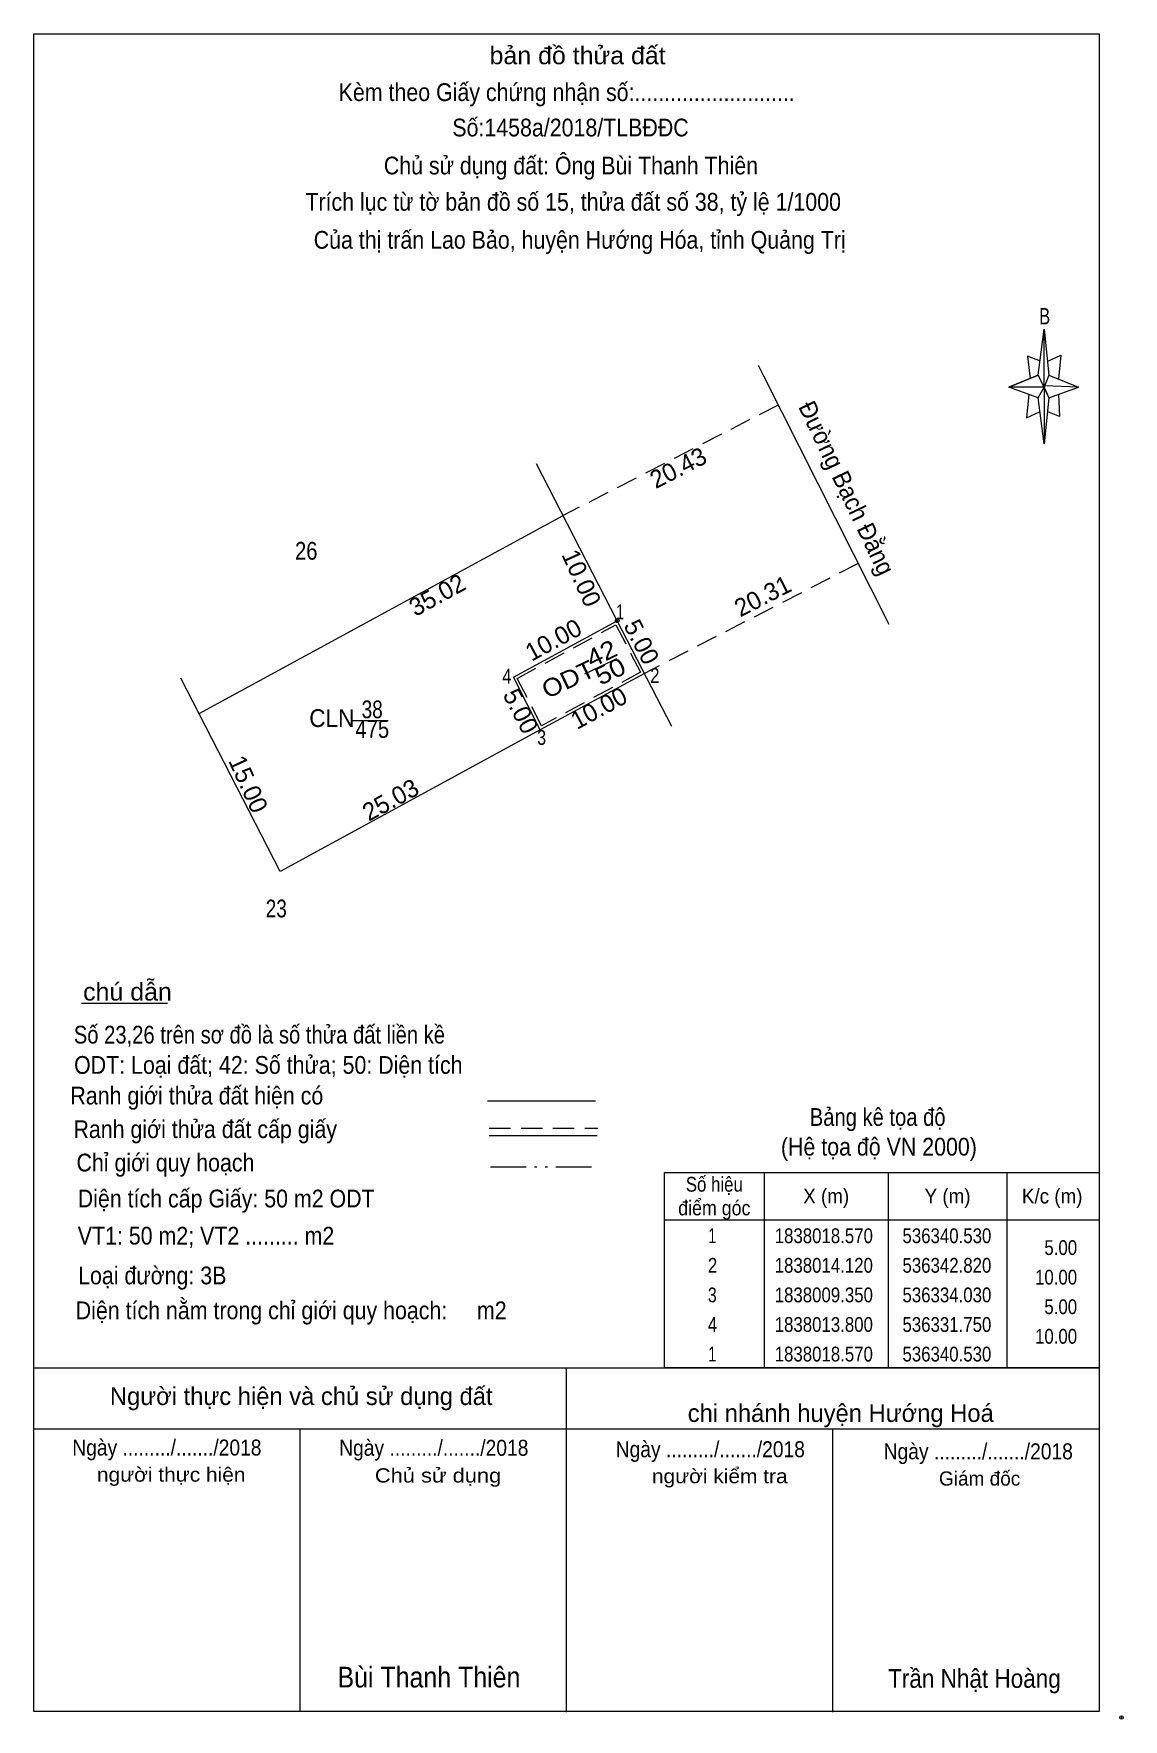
# Model space of a CAD drawing. Header units: metres. Extents: x 536291 to 536383, y 1837926 to 1838068.
import ezdxf
from ezdxf.enums import TextEntityAlignment as Align

# ---------------------------------------------------------------- set-up
doc = ezdxf.new("R2010")
doc.units = ezdxf.units.M
doc.header["$LTSCALE"] = 0.6
doc.header["$PDMODE"] = 32
doc.header["$PDSIZE"] = 0.3
doc.linetypes.add('DASH_DOUBLE_DOT', pattern=[9.2, 5, -1.2, 0.3, -1.2, 0.3, -1.2])
doc.linetypes.add('MEDIUM_DASHED', pattern=[4.5, 3, -1.5])
for name, color, linetype, lineweight in [('1', 7, 'MEDIUM_DASHED', 13), ('12', 7, 'Continuous', 13), ('17', 7, 'Continuous', 13), ('4', 7, 'Continuous', 13), ('5', 7, 'Continuous', 13), ('6', 7, 'Continuous', 13), ('63', 7, 'Continuous', 13)]:
    doc.layers.add(name, color=color, linetype=linetype, lineweight=lineweight)

msp = doc.modelspace()

# ---------------------------------------------------------------- linework, layer by layer
at = {"layer": '1'}
msp.add_lwpolyline([(536340.42, 1838018.23), (536342.49, 1838014.22), (536334.14, 1838009.69), (536332.08, 1838013.7)], close=True, dxfattribs=at)
msp.add_point((536340.53, 1838018.57), dxfattribs=at)
at = {"layer": '12'}
msp.add_line((536331.75, 1838013.8), (536340.53, 1838018.57), dxfattribs=at)
at = {"layer": '17'}
for p, q in [((536295.28, 1837986.26), (536302.52, 1837986.26)), ((536336.23, 1837926.34), (536336.25, 1837955.44)), ((536313.73, 1837926.36), (536313.75, 1837950.27)), ((536358.73, 1837926.32), (536358.75, 1837950.23))]:
    msp.add_line(p, q, dxfattribs=at)
at = {"layer": '4'}
for p, q in [((536305.2, 1838010.72), (536335.96, 1838027.46)), ((536337.8, 1838014.09), (536340.49, 1838015.38)), ((536312.05, 1837997.38), (536303.66, 1838013.72)), ((536334.03, 1838009.35), (536331.75, 1838013.8)), ((536318.18, 1838010.15), (536321.17, 1838010.15))]:
    msp.add_line(p, q, dxfattribs=at)
for points in [[(536363.49, 1838018.25), (536352.9, 1838039.24), (536352.45, 1838040.15)], [(536345.13, 1838009.62), (536340.53, 1838018.57), (536333.72, 1838031.82)], [(536342.82, 1838014.12), (536334.03, 1838009.35), (536312.05, 1837997.38)]]:
    msp.add_lwpolyline(points, dxfattribs=at)
at = {"layer": '5'}
for p, q in [((536291.23, 1837926.38), (536291.23, 1838068.18)), ((536376.1, 1838039.32), (536376.6, 1838043.22)), ((536376.1, 1838037.42), (536373.6, 1838038.32)), ((536377, 1838039.32), (536379.5, 1838038.32)), ((536377, 1838037.42), (536376.6, 1838033.52)), ((536377.8, 1838037.72), (536377.9, 1838035.82)), ((536377.9, 1838035.82), (536376.9, 1838036.22))]:
    msp.add_line(p, q, dxfattribs=at)
for points in [[(536291.23, 1838068.18), (536381.23, 1838068.18), (536381.23, 1837926.38)], [(536376.3, 1838040.52), (536375.2, 1838040.92), (536375.4, 1838039.02)], [(536376.9, 1838040.52), (536378, 1838041.02), (536377.8, 1838039.02)], [(536376.6, 1838038.32), (536376.1, 1838039.32), (536373.6, 1838038.32)], [(536376.6, 1838038.32), (536377, 1838037.42), (536379.5, 1838038.32)], [(536375.3, 1838037.72), (536375.1, 1838035.72), (536376.2, 1838036.22)]]:
    msp.add_lwpolyline(points, dxfattribs=at)
for points in [[(536376.6, 1838043.22), (536377, 1838039.32), (536376.6, 1838038.32)], [(536376.6, 1838038.32), (536373.6, 1838038.32), (536376.1, 1838039.32), (536377, 1838037.42), (536379.5, 1838038.32), (536376.6, 1838038.42)], [(536376.6, 1838038.32), (536376.6, 1838033.52), (536376.1, 1838037.42)]]:
    msp.add_lwpolyline(points, close=True, dxfattribs=at)
at = {"layer": '6'}
for p, q in [((536329.56, 1837977.99), (536338.7, 1837977.99)), ((536329.7, 1837975.06), (536338.84, 1837975.06)), ((536291.23, 1837955.44), (536381.23, 1837955.44)), ((536291.23, 1837950.28), (536381.23, 1837950.28)), ((536381.23, 1837926.38), (536291.23, 1837926.38))]:
    msp.add_line(p, q, dxfattribs=at)
at = {"layer": '6', "linetype": 'MEDIUM_DASHED'}
msp.add_line((536329.7, 1837975.68), (536338.9, 1837975.68), dxfattribs=at)
at = {"layer": '6'}
msp.add_point((536383.13, 1837925.88), dxfattribs=at)
at = {"layer": '63', "linetype": 'MEDIUM_DASHED'}
for p, q in [((536354.13, 1838036.8), (536335.96, 1838027.46)), ((536360.89, 1838023.4), (536342.82, 1838014.12))]:
    msp.add_line(p, q, dxfattribs=at)
at = {"layer": '63', "linetype": 'DASH_DOUBLE_DOT'}
msp.add_line((536329.83, 1837972.43), (536339.03, 1837972.43), dxfattribs=at)
at = {"layer": '63'}
for p, q in [((536352.93, 1837971.94), (536352.93, 1837955.44)), ((536363.43, 1837971.94), (536363.43, 1837955.44)), ((536373.43, 1837971.94), (536373.43, 1837955.44)), ((536344.53, 1837967.94), (536381.23, 1837967.94))]:
    msp.add_line(p, q, dxfattribs=at)
msp.add_lwpolyline([(536344.53, 1837971.94), (536381.23, 1837971.94), (536381.23, 1837955.44), (536344.53, 1837955.44)], close=True, dxfattribs=at)

# ---------------------------------------------------------------- texts
at = {"layer": '4'}
for s, rotation, width, p in [('Đường Bạch Đằng ', 295.572, 0.95, (536359.3527, 1838029.2237)), ('42', 25.647, 1.15, (536339.5254, 1838015.1243)), ('50', 25.647, 1.15, (536340.2604, 1838013.6267))]:
    msp.add_text(s, height=1.5, rotation=rotation, dxfattribs=dict(at, width=width)).set_placement(p, align=Align.CENTER)
for s, width, p in [('26', 0.85, (536314.255, 1838023.73)), ('38', 0.8, (536319.825, 1838010.33)), ('475', 0.85, (536319.835, 1838008.67)), ('23', 0.8, (536311.72, 1837993.5))]:
    msp.add_text(s, height=1.5, dxfattribs=dict(at, width=width)).set_placement(p, align=Align.CENTER)
for s, rotation, p in [('10.00', 294.315, (536336.8275, 1838021.8738)), ('35.02', 28.652, (536325.6754, 1838020.0878)), ('15.00', 294.315, (536308.6775, 1838004.4538)), ('25.03', 28.652, (536321.7354, 1838002.7814))]:
    msp.add_text(s, height=1.5, rotation=rotation, dxfattribs=at).set_placement(p, align=Align.CENTER)
at = {"layer": '4', "width": 1.1}
msp.add_text('ODT', height=1.5, rotation=25.647, dxfattribs=at).set_placement((536338.8108, 1838013.9565), align=Align.RIGHT)
at = {"layer": '4', "width": 0.95}
msp.add_text('CLN', height=1.5, dxfattribs=at).set_placement((536318.32, 1838009.59), align=Align.RIGHT)
at = {"layer": '5'}
for s, height, width, p in [('bản đồ thửa đất', 1.5, 1.05, (536337.18, 1838065.6)), ('Kèm theo Giấy chứng nhận số:...........................', 1.5, 0.9, (536336.26, 1838062.49)), ('Số:1458a/2018/TLBĐĐC', 1.5, 0.9, (536336.58, 1838059.5)), ('Chủ sử dụng đất: Ông Bùi Thanh Thiên', 1.5, 0.9, (536336.615, 1838056.29)), ('Trích lục từ tờ bản đồ số 15, thửa đất số 38, tỷ lệ 1/1000 ', 1.5, 0.9, (536337.055, 1838053.22)), ('Của thị trấn Lao Bảo, huyện Hướng Hóa, tỉnh Quảng Trị', 1.5, 0.9, (536337.355, 1838050.01)), ('B', 1.378, 0.75, (536376.64, 1838043.62))]:
    msp.add_text(s, height=height, dxfattribs=dict(at, width=width)).set_placement(p, align=Align.CENTER)
at = {"layer": '6'}
for s, height, width, p in [('chú dẫn', 1.5, 1.05, (536299.15, 1837986.47)), ('Ranh giới thửa đất hiện có ', 1.5, 0.9, (536305.26, 1837977.69)), ('Bảng kê tọa độ', 1.5, 0.85, (536362.53, 1837975.88)), ('Ranh giới thửa đất cấp giấy', 1.5, 0.9, (536305.72, 1837974.85)), ('(Hệ tọa độ VN 2000)', 1.5, 0.9, (536362.635, 1837973.37)), ('Chỉ giới quy hoạch', 1.5, 0.9, (536302.36, 1837972.03)), ('Ngày ........./......./2018', 1.35, 0.9, (536302.48, 1837948.02)), ('Ngày ........./......./2018', 1.35, 0.9, (536325.03, 1837948)), ('Ngày ........./......./2018', 1.35, 0.9, (536348.39, 1837947.88)), ('Ngày ........./......./2018', 1.35, 0.9, (536371.03, 1837947.7)), ('người thực hiện', 1.2, 1.1, (536302.845, 1837945.81)), ('Chủ sử dụng', 1.2, 1.15, (536325.39, 1837945.74)), ('người kiểm tra', 1.2, 1.1, (536349.19, 1837945.68)), ('Bùi Thanh Thiên', 1.75, 0.9, (536324.62, 1837928.42)), ('Trần Nhật Hoàng', 1.58, 0.9, (536370.705, 1837928.39))]:
    msp.add_text(s, height=height, dxfattribs=dict(at, width=width)).set_placement(p, align=Align.CENTER)
for s, width, p in [('Số 23,26 trên sơ đồ là số thửa đất liền kề', 0.85, (536294.62, 1837982.84)), ('ODT: Loại đất; 42: Số thửa; 50: Diện tích', 0.9, (536294.64, 1837980.28)), ('Diện tích cấp Giấy: 50 m2 ODT', 0.9, (536294.95, 1837968.99)), ('VT1: 50 m2; VT2 ......... m2', 0.9, (536294.95, 1837965.85)), ('Loại đường: 3B', 0.9, (536294.98, 1837962.49)), ('Diện tích nằm trong chỉ giới quy hoạch:     m2', 0.9, (536294.78, 1837959.54))]:
    msp.add_text(s, height=1.5, dxfattribs=dict(at, width=width)).set_placement(p)
for s, height, p in [('Người thực hiện và chủ sử dụng đất', 1.5, (536313.83, 1837952.29)), ('chi nhánh huyện Hướng Hoá', 1.5, (536359.41, 1837950.86)), ('Giám đốc', 1.2, (536371.145, 1837945.48))]:
    msp.add_text(s, height=height, dxfattribs=at).set_placement(p, align=Align.CENTER)
at = {"layer": '63'}
for s, rotation, p in [('20.43', 27.183, (536346.0174, 1838030.8342)), ('20.31', 27.183, (536353.1574, 1838019.9936)), ('20.31', 27.183, (536353.1574, 1838019.9936)), ('10.00', 28.514, (536335.492, 1838016.2943)), ('5.00', 297.231, (536341.9178, 1838016.4382)), ('5.00', 297.129, (536331.7068, 1838010.592)), ('10.00', 28.487, (536339.3323, 1838010.5331))]:
    msp.add_text(s, height=1.5, rotation=rotation, dxfattribs=at).set_placement(p, align=Align.CENTER)
for s, width, p in [(' 1', 0.75, (536341.11, 1838018.7)), (' 4', 0.85, (536331.6, 1838013.26)), (' 2', 0.85, (536344.1, 1838013.32)), (' 3', 0.8, (536334.51, 1838008.08)), ('5.00', 0.85, (536379.38, 1837964.97)), ('10.00', 0.85, (536379.38, 1837962.47)), ('5.00', 0.85, (536379.38, 1837959.97)), ('10.00', 0.85, (536379.38, 1837957.47))]:
    msp.add_text(s, height=1.25, dxfattribs=dict(at, width=width)).set_placement(p, align=Align.RIGHT)
for s, width, p in [('Số hiệu', 0.85, (536348.73, 1837970.32)), ('điểm góc', 0.9, (536348.73, 1837968.32)), ('X (m)', 0.95, (536358.18, 1837969.32)), ('Y (m)', 0.95, (536368.435, 1837969.32)), ('K/c (m)', 0.95, (536377.275, 1837969.32)), (' 1', 0.75, (536348.38, 1837965.97)), ('1838018.570', 0.85, (536357.98, 1837965.97)), ('536340.530', 0.85, (536368.38, 1837965.97)), (' 2', 0.85, (536348.385, 1837963.47)), ('1838014.120', 0.85, (536357.98, 1837963.47)), ('536342.820', 0.85, (536368.38, 1837963.47)), (' 3', 0.8, (536348.375, 1837960.97)), ('1838009.350', 0.85, (536357.98, 1837960.97)), ('536334.030', 0.85, (536368.38, 1837960.97)), (' 4', 0.85, (536348.38, 1837958.47)), ('1838013.800', 0.85, (536357.98, 1837958.47)), ('536331.750', 0.85, (536368.38, 1837958.47)), (' 1', 0.75, (536348.38, 1837955.97)), ('1838018.570', 0.85, (536357.98, 1837955.97)), ('536340.530', 0.85, (536368.38, 1837955.97))]:
    msp.add_text(s, height=1.25, dxfattribs=dict(at, width=width)).set_placement(p, align=Align.CENTER)

doc.saveas('drawing.dxf')
